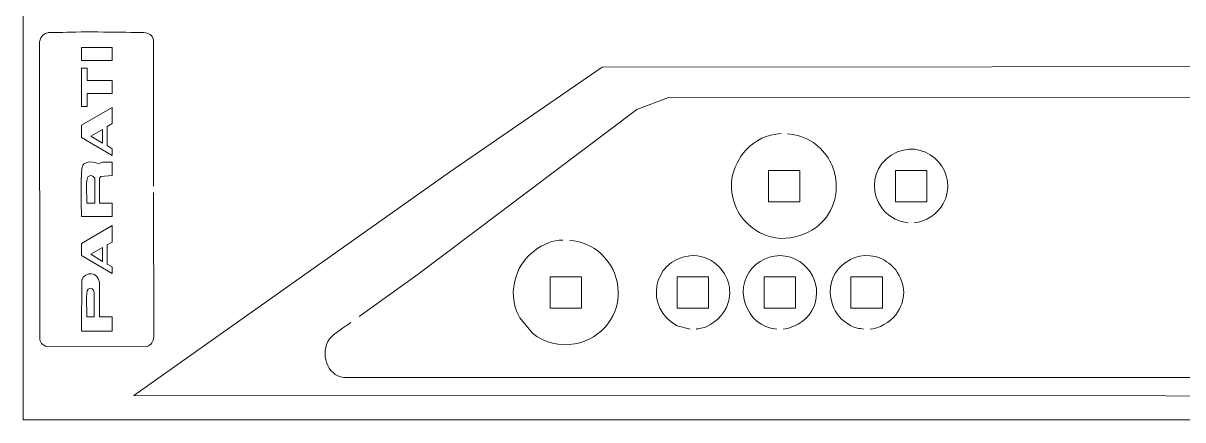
# Model space of a CAD drawing. Header units: centimetres. Extents: x -72 to 73, y -15 to 15.
# Drawn here: x -41.5 to -30.44, y -14.85 to -11.06 of the extents above; entities that cross this region are included whole.
import ezdxf

# ---------------------------------------------------------------- set-up
doc = ezdxf.new("R2010")
doc.units = ezdxf.units.CM
doc.header["$MEASUREMENT"] = 0
doc.layers.add('Camada 1', color=7, linetype='Continuous')

msp = doc.modelspace()

# ---------------------------------------------------------------- linework, layer by layer
at = {"layer": 'Camada 1', "color": 1, "lineweight": 9}
for points, knots in [([(-41.5, -14.85), (-41.5, -14.85), (-20.5, -14.85), (-20.5, -14.85), (-20.5, -14.85), (-20.5, -14.85), (-20.5, 14.85), (-20.5, 14.85), (-20.5, 14.85), (-20.5, 14.85), (-41.5, 14.85), (-41.5, 14.85), (-41.5, 14.85), (-41.5, 14.85), (-41.5, -14.85), (-41.5, -14.85), (-41.5, -14.85), (-41.5, -14.85), (-41.5, -14.85), (-41.5, -14.85)], [0, 0, 0, 0, 0.16666667, 0.16666667, 0.16666667, 0.16666667, 0.33333333, 0.33333333, 0.33333333, 0.33333333, 0.5, 0.5, 0.5, 0.5, 0.66666667, 0.66666667, 0.66666667, 0.66666667, 1, 1, 1, 1]), ([(-40.94422, -11.29697), (-40.94422, -11.29697), (-40.94422, -11.42135), (-40.94422, -11.42135), (-40.94422, -11.42135), (-40.94422, -11.42135), (-40.6526, -11.42135), (-40.6526, -11.42135), (-40.6526, -11.42135), (-40.6526, -11.42135), (-40.6526, -11.29697), (-40.6526, -11.29697), (-40.6526, -11.29697), (-40.6526, -11.29697), (-40.94422, -11.29697), (-40.94422, -11.29697)], [0, 0, 0, 0, 0.2, 0.2, 0.2, 0.2, 0.4, 0.4, 0.4, 0.4, 0.6, 0.6, 0.6, 0.6, 1, 1, 1, 1]), ([(-40.88847, -11.85877), (-40.88847, -11.85877), (-40.88847, -11.73439), (-40.88847, -11.73439), (-40.88847, -11.73439), (-40.88847, -11.73439), (-40.6526, -11.73439), (-40.6526, -11.73439), (-40.6526, -11.73439), (-40.6526, -11.73439), (-40.6526, -11.61002), (-40.6526, -11.61002), (-40.6526, -11.61002), (-40.6526, -11.61002), (-40.88847, -11.61002), (-40.88847, -11.61002), (-40.88847, -11.61002), (-40.88847, -11.61002), (-40.88847, -11.49423), (-40.88847, -11.49423), (-40.88847, -11.49423), (-40.88847, -11.49423), (-40.94422, -11.49423), (-40.94422, -11.49423), (-40.94422, -11.49423), (-40.94422, -11.49423), (-40.94422, -11.85877), (-40.94422, -11.85877), (-40.94422, -11.85877), (-40.94422, -11.85877), (-40.88847, -11.85877), (-40.88847, -11.85877)], [0, 0, 0, 0, 0.11111111, 0.11111111, 0.11111111, 0.11111111, 0.22222222, 0.22222222, 0.22222222, 0.22222222, 0.33333333, 0.33333333, 0.33333333, 0.33333333, 0.44444444, 0.44444444, 0.44444444, 0.44444444, 0.55555556, 0.55555556, 0.55555556, 0.55555556, 0.66666667, 0.66666667, 0.66666667, 0.66666667, 0.77777778, 0.77777778, 0.77777778, 0.77777778, 1, 1, 1, 1]), ([(-40.94422, -12.15466), (-40.94422, -12.15466), (-40.94422, -12.03888), (-40.94422, -12.03888), (-40.94422, -12.03888), (-40.94422, -12.03888), (-40.6526, -11.86734), (-40.6526, -11.86734), (-40.6526, -11.86734), (-40.6526, -11.86734), (-40.6526, -12.02174), (-40.6526, -12.02174), (-40.6526, -12.02174), (-40.6526, -12.02174), (-40.69978, -12.05174), (-40.69978, -12.05174), (-40.69978, -12.05174), (-40.69978, -12.05174), (-40.69978, -12.23187), (-40.69978, -12.23187), (-40.69978, -12.23187), (-40.69978, -12.23187), (-40.6526, -12.2619), (-40.6526, -12.2619), (-40.6526, -12.2619), (-40.6526, -12.2619), (-40.6526, -12.3262), (-40.6526, -12.3262), (-40.6526, -12.3262), (-40.6526, -12.3262), (-40.94422, -12.15466), (-40.94422, -12.15466)], [0, 0, 0, 0, 0.11111111, 0.11111111, 0.11111111, 0.11111111, 0.22222222, 0.22222222, 0.22222222, 0.22222222, 0.33333333, 0.33333333, 0.33333333, 0.33333333, 0.44444444, 0.44444444, 0.44444444, 0.44444444, 0.55555556, 0.55555556, 0.55555556, 0.55555556, 0.66666667, 0.66666667, 0.66666667, 0.66666667, 0.77777778, 0.77777778, 0.77777778, 0.77777778, 1, 1, 1, 1]), ([(-40.85417, -12.1418), (-40.85417, -12.1418), (-40.74266, -12.21042), (-40.74266, -12.21042), (-40.74266, -12.21042), (-40.74266, -12.21042), (-40.74266, -12.07747), (-40.74266, -12.07747), (-40.74266, -12.07747), (-40.74266, -12.07747), (-40.85417, -12.1418), (-40.85417, -12.1418)], [0, 0, 0, 0, 0.25, 0.25, 0.25, 0.25, 0.5, 0.5, 0.5, 0.5, 1, 1, 1, 1]), ([(-40.6526, -12.78079), (-40.6526, -12.78079), (-40.6526, -12.90945), (-40.6526, -12.90945), (-40.6526, -12.90945), (-40.6526, -12.90945), (-40.94422, -12.90945), (-40.94422, -12.90945), (-40.94422, -12.90945), (-40.94422, -12.83857), (-40.95703, -12.45949), (-40.93136, -12.42055), (-40.93136, -12.42055), (-40.90025, -12.37339), (-40.82347, -12.38661), (-40.78126, -12.4077), (-40.78126, -12.4077), (-40.73047, -12.3823), (-40.74016, -12.39053), (-40.6526, -12.39053), (-40.6526, -12.39053), (-40.6526, -12.39053), (-40.6526, -12.51919), (-40.6526, -12.51919), (-40.6526, -12.51919), (-40.6526, -12.51919), (-40.75982, -12.52777), (-40.75982, -12.52777), (-40.75982, -12.52777), (-40.75982, -12.52777), (-40.77268, -12.54493), (-40.77268, -12.54493), (-40.77268, -12.54493), (-40.77268, -12.54493), (-40.77268, -12.78079), (-40.77268, -12.78079), (-40.77268, -12.78079), (-40.77268, -12.78079), (-40.6526, -12.78079), (-40.6526, -12.78079)], [0, 0, 0, 0, 0.09090909, 0.09090909, 0.09090909, 0.09090909, 0.18181818, 0.18181818, 0.18181818, 0.18181818, 0.27272727, 0.27272727, 0.27272727, 0.27272727, 0.36363636, 0.36363636, 0.36363636, 0.36363636, 0.45454545, 0.45454545, 0.45454545, 0.45454545, 0.54545455, 0.54545455, 0.54545455, 0.54545455, 0.63636364, 0.63636364, 0.63636364, 0.63636364, 0.72727273, 0.72727273, 0.72727273, 0.72727273, 0.81818182, 0.81818182, 0.81818182, 0.81818182, 1, 1, 1, 1]), ([(-40.81556, -12.54493), (-40.81556, -12.54493), (-40.81556, -12.78079), (-40.81556, -12.78079), (-40.81556, -12.78079), (-40.81556, -12.78079), (-40.89275, -12.78079), (-40.89275, -12.78079), (-40.89275, -12.78079), (-40.89275, -12.7064), (-40.90661, -12.54704), (-40.87989, -12.52777), (-40.87989, -12.52777), (-40.84339, -12.50143), (-40.82107, -12.53943), (-40.81556, -12.54493)], [0, 0, 0, 0, 0.2, 0.2, 0.2, 0.2, 0.4, 0.4, 0.4, 0.4, 0.6, 0.6, 0.6, 0.6, 1, 1, 1, 1]), ([(-40.94422, -13.28255), (-40.94422, -13.28255), (-40.94422, -13.16675), (-40.94422, -13.16675), (-40.94422, -13.16675), (-40.94422, -13.16675), (-40.6526, -12.9952), (-40.6526, -12.9952), (-40.6526, -12.9952), (-40.6526, -12.9952), (-40.6526, -13.1539), (-40.6526, -13.1539), (-40.6526, -13.1539), (-40.6526, -13.1539), (-40.69978, -13.17963), (-40.69978, -13.17963), (-40.69978, -13.17963), (-40.69978, -13.17963), (-40.69978, -13.36402), (-40.69978, -13.36402), (-40.69978, -13.36402), (-40.69978, -13.36402), (-40.6526, -13.38976), (-40.6526, -13.38976), (-40.6526, -13.38976), (-40.6526, -13.38976), (-40.6526, -13.45409), (-40.6526, -13.45409), (-40.6526, -13.45409), (-40.6526, -13.45409), (-40.94422, -13.28255), (-40.94422, -13.28255)], [0, 0, 0, 0, 0.11111111, 0.11111111, 0.11111111, 0.11111111, 0.22222222, 0.22222222, 0.22222222, 0.22222222, 0.33333333, 0.33333333, 0.33333333, 0.33333333, 0.44444444, 0.44444444, 0.44444444, 0.44444444, 0.55555556, 0.55555556, 0.55555556, 0.55555556, 0.66666667, 0.66666667, 0.66666667, 0.66666667, 0.77777778, 0.77777778, 0.77777778, 0.77777778, 1, 1, 1, 1]), ([(-40.85417, -13.26967), (-40.85417, -13.26967), (-40.74266, -13.33829), (-40.74266, -13.33829), (-40.74266, -13.33829), (-40.74266, -13.33829), (-40.74266, -13.20535), (-40.74266, -13.20535), (-40.74266, -13.20535), (-40.74266, -13.20535), (-40.85417, -13.26967), (-40.85417, -13.26967)], [0, 0, 0, 0, 0.25, 0.25, 0.25, 0.25, 0.5, 0.5, 0.5, 0.5, 1, 1, 1, 1]), ([(-40.6526, -13.86579), (-40.6526, -13.86579), (-40.6526, -14.00302), (-40.6526, -14.00302), (-40.6526, -14.00302), (-40.6526, -14.00302), (-40.94422, -14.00302), (-40.94422, -14.00302), (-40.94422, -14.00302), (-40.94422, -14.00302), (-40.93993, -13.51412), (-40.93993, -13.51412), (-40.93993, -13.51412), (-40.90838, -13.42847), (-40.7811, -13.43817), (-40.77268, -13.53985), (-40.77268, -13.53985), (-40.77268, -13.53985), (-40.77268, -13.86579), (-40.77268, -13.86579), (-40.77268, -13.86579), (-40.77268, -13.86579), (-40.6526, -13.86579), (-40.6526, -13.86579)], [0, 0, 0, 0, 0.14285714, 0.14285714, 0.14285714, 0.14285714, 0.28571429, 0.28571429, 0.28571429, 0.28571429, 0.42857143, 0.42857143, 0.42857143, 0.42857143, 0.57142857, 0.57142857, 0.57142857, 0.57142857, 0.71428571, 0.71428571, 0.71428571, 0.71428571, 1, 1, 1, 1]), ([(-40.82414, -13.63421), (-40.82414, -13.63421), (-40.82414, -13.86579), (-40.82414, -13.86579), (-40.82414, -13.86579), (-40.82414, -13.86579), (-40.89275, -13.86579), (-40.89275, -13.86579), (-40.89275, -13.86579), (-40.89275, -13.78028), (-40.90717, -13.63141), (-40.87989, -13.60417), (-40.87989, -13.60417), (-40.85583, -13.58014), (-40.82414, -13.60345), (-40.82414, -13.63421)], [0, 0, 0, 0, 0.2, 0.2, 0.2, 0.2, 0.4, 0.4, 0.4, 0.4, 0.6, 0.6, 0.6, 0.6, 1, 1, 1, 1])]:
    msp.add_open_spline(points, degree=3, knots=knots, dxfattribs=at)
at = {"layer": 'Camada 1', "color": 3, "lineweight": 9}
for points, knots in [([(-40.25587, -12.62078), (-40.25587, -12.62078), (-40.25733, -11.22288), (-40.25733, -11.22288), (-40.25733, -11.22288), (-40.2659, -11.17576), (-40.30616, -11.15758), (-40.34851, -11.15229), (-40.34851, -11.15229), (-40.53451, -11.15229), (-40.92911, -11.1416), (-41.12209, -11.15229), (-41.12209, -11.15229), (-41.21306, -11.15732), (-41.3217, -11.12363), (-41.34563, -11.24053), (-41.34563, -11.24053), (-41.34563, -11.24053), (-41.34269, -14.08481), (-41.34269, -14.08481), (-41.34269, -14.08481), (-41.3358, -14.11825), (-41.30207, -14.14974), (-41.25739, -14.15246), (-41.25739, -14.15246), (-41.25739, -14.15246), (-40.3191, -14.14952), (-40.3191, -14.14952), (-40.3191, -14.14952), (-40.28246, -14.14082), (-40.25686, -14.09832), (-40.25438, -14.05834), (-40.25438, -14.05834), (-40.25438, -14.05834), (-40.25581, -12.67961), (-40.25581, -12.67961)], [0, 0, 0, 0, 0.1, 0.1, 0.1, 0.1, 0.2, 0.2, 0.2, 0.2, 0.3, 0.3, 0.3, 0.3, 0.4, 0.4, 0.4, 0.4, 0.5, 0.5, 0.5, 0.5, 0.6, 0.6, 0.6, 0.6, 0.7, 0.7, 0.7, 0.7, 0.8, 0.8, 0.8, 0.8, 1, 1, 1, 1]), ([(-20.75678, -14.62509), (-20.75678, -14.62509), (-40.44321, -14.61625), (-40.44321, -14.61625), (-40.44321, -14.61625), (-40.44321, -14.61625), (-37.43422, -12.48672), (-37.43422, -12.48672), (-37.43422, -12.48672), (-37.43422, -12.48672), (-35.97825, -11.48371), (-35.97825, -11.48371), (-35.97825, -11.48371), (-35.97825, -11.48371), (-24.81878, -11.4749), (-24.81878, -11.4749), (-24.81878, -11.4749), (-24.81878, -11.4749), (-20.75678, -14.62509), (-20.75678, -14.62509)], [0, 0, 0, 0, 0.16666667, 0.16666667, 0.16666667, 0.16666667, 0.33333333, 0.33333333, 0.33333333, 0.33333333, 0.5, 0.5, 0.5, 0.5, 0.66666667, 0.66666667, 0.66666667, 0.66666667, 1, 1, 1, 1]), ([(-38.37634, -13.92253), (-38.42745, -13.95932), (-38.5459, -14.0325), (-38.5784, -14.07798), (-38.5784, -14.07798), (-38.67178, -14.20872), (-38.60345, -14.42807), (-38.44311, -14.44565), (-38.44311, -14.44565), (-38.44311, -14.44565), (-30.04849, -14.44565), (-30.04849, -14.44565), (-30.04849, -14.44565), (-29.9488, -14.44565), (-29.873, -14.44516), (-29.79554, -14.35741), (-29.79554, -14.35741), (-29.79554, -14.35741), (-29.71612, -14.20742), (-29.71612, -14.20742), (-29.71612, -14.20742), (-29.71612, -14.20742), (-29.26609, -11.76903), (-29.26609, -11.76903), (-29.26609, -11.76903), (-29.26609, -11.76903), (-35.34586, -11.77492), (-35.34586, -11.77492), (-35.34586, -11.77492), (-35.34586, -11.77492), (-35.64588, -11.88668), (-35.64588, -11.88668), (-35.64588, -11.88668), (-35.64588, -11.88668), (-37.73423, -13.46031), (-37.73423, -13.46031), (-37.73423, -13.46031), (-37.73423, -13.46031), (-38.29462, -13.8637), (-38.29462, -13.8637)], [0, 0, 0, 0, 0.09090909, 0.09090909, 0.09090909, 0.09090909, 0.18181818, 0.18181818, 0.18181818, 0.18181818, 0.27272727, 0.27272727, 0.27272727, 0.27272727, 0.36363636, 0.36363636, 0.36363636, 0.36363636, 0.45454545, 0.45454545, 0.45454545, 0.45454545, 0.54545455, 0.54545455, 0.54545455, 0.54545455, 0.63636364, 0.63636364, 0.63636364, 0.63636364, 0.72727273, 0.72727273, 0.72727273, 0.72727273, 0.81818182, 0.81818182, 0.81818182, 0.81818182, 1, 1, 1, 1])]:
    msp.add_open_spline(points, degree=3, knots=knots, dxfattribs=at)
at = {"layer": 'Camada 1', "color": 2, "lineweight": 9}
for points, knots in [([(-34.26932, -12.11611), (-34.41211, -12.13196), (-34.50517, -12.1725), (-34.60758, -12.27494), (-34.60758, -12.27494), (-34.66694, -12.33432), (-34.72864, -12.45816), (-34.73994, -12.5485), (-34.73994, -12.5485), (-34.76192, -12.72428), (-34.69688, -12.89763), (-34.56052, -13.00439), (-34.56052, -13.00439), (-34.50125, -13.0508), (-34.48763, -13.05991), (-34.41345, -13.0897), (-34.41345, -13.0897), (-34.29631, -13.13675), (-34.16286, -13.12081), (-34.04872, -13.07498), (-34.04872, -13.07498), (-33.84957, -12.99501), (-33.73396, -12.80578), (-33.74577, -12.59261), (-33.74577, -12.59261), (-33.75466, -12.43205), (-33.83317, -12.29742), (-33.96343, -12.20435), (-33.96343, -12.20435), (-34.03553, -12.15282), (-34.12356, -12.12992), (-34.2105, -12.11905)], [0, 0, 0, 0, 0.11111111, 0.11111111, 0.11111111, 0.11111111, 0.22222222, 0.22222222, 0.22222222, 0.22222222, 0.33333333, 0.33333333, 0.33333333, 0.33333333, 0.44444444, 0.44444444, 0.44444444, 0.44444444, 0.55555556, 0.55555556, 0.55555556, 0.55555556, 0.66666667, 0.66666667, 0.66666667, 0.66666667, 0.77777778, 0.77777778, 0.77777778, 0.77777778, 1, 1, 1, 1]), ([(-33.00161, -12.96616), (-32.89619, -12.96616), (-32.78043, -12.88537), (-32.72512, -12.78675), (-32.72512, -12.78675), (-32.56678, -12.50441), (-32.86061, -12.1684), (-33.16044, -12.2926), (-33.16044, -12.2926), (-33.50646, -12.43593), (-33.4243, -12.92868), (-33.06043, -12.96911)], [0, 0, 0, 0, 0.25, 0.25, 0.25, 0.25, 0.5, 0.5, 0.5, 0.5, 1, 1, 1, 1]), ([(-36.3518, -13.13382), (-36.53641, -13.13382), (-36.73856, -13.28778), (-36.79594, -13.47207), (-36.79594, -13.47207), (-36.84163, -13.61878), (-36.83827, -13.73742), (-36.7636, -13.87798), (-36.7636, -13.87798), (-36.7636, -13.87798), (-36.64299, -14.02211), (-36.64299, -14.02211), (-36.64299, -14.02211), (-36.53293, -14.11536), (-36.38088, -14.15135), (-36.24003, -14.12504), (-36.24003, -14.12504), (-35.97546, -14.07563), (-35.79679, -13.84744), (-35.82825, -13.58091), (-35.82825, -13.58091), (-35.84371, -13.45), (-35.89156, -13.36167), (-35.98413, -13.26913), (-35.98413, -13.26913), (-36.06518, -13.18811), (-36.17851, -13.14776), (-36.29003, -13.13382)], [0, 0, 0, 0, 0.125, 0.125, 0.125, 0.125, 0.25, 0.25, 0.25, 0.25, 0.375, 0.375, 0.375, 0.375, 0.5, 0.5, 0.5, 0.5, 0.625, 0.625, 0.625, 0.625, 0.75, 0.75, 0.75, 0.75, 1, 1, 1, 1]), ([(-34.31345, -13.98386), (-34.46407, -13.96504), (-34.56513, -13.88321), (-34.61346, -13.73974), (-34.61346, -13.73974), (-34.71323, -13.44359), (-34.40099, -13.18473), (-34.13108, -13.31913), (-34.13108, -13.31913), (-33.90106, -13.43366), (-33.85755, -13.74986), (-34.06931, -13.91033), (-34.06931, -13.91033), (-34.11358, -13.94387), (-34.20068, -13.98386), (-34.25168, -13.98386)], [0, 0, 0, 0, 0.2, 0.2, 0.2, 0.2, 0.4, 0.4, 0.4, 0.4, 0.6, 0.6, 0.6, 0.6, 1, 1, 1, 1]), ([(-33.42222, -13.98386), (-33.34581, -13.98386), (-33.22752, -13.91514), (-33.17809, -13.84856), (-33.17809, -13.84856), (-33.07326, -13.70738), (-33.08018, -13.56016), (-33.17809, -13.41912), (-33.17809, -13.41912), (-33.2037, -13.38223), (-33.27882, -13.3248), (-33.32221, -13.30735), (-33.32221, -13.30735), (-33.58751, -13.20069), (-33.88178, -13.44954), (-33.784, -13.73974), (-33.784, -13.73974), (-33.74852, -13.84507), (-33.70023, -13.89686), (-33.60458, -13.95152), (-33.60458, -13.95152), (-33.56894, -13.97189), (-33.52462, -13.97934), (-33.48399, -13.98386)], [0, 0, 0, 0, 0.14285714, 0.14285714, 0.14285714, 0.14285714, 0.28571429, 0.28571429, 0.28571429, 0.28571429, 0.42857143, 0.42857143, 0.42857143, 0.42857143, 0.57142857, 0.57142857, 0.57142857, 0.57142857, 0.71428571, 0.71428571, 0.71428571, 0.71428571, 1, 1, 1, 1]), ([(-35.08114, -13.98386), (-35.08114, -13.98386), (-35.07525, -13.98386), (-35.07525, -13.98386), (-35.07525, -13.98386), (-35.07525, -13.98386), (-35.07231, -13.98092), (-35.07231, -13.98092), (-35.07231, -13.98092), (-34.97006, -13.98092), (-34.83877, -13.88319), (-34.79289, -13.77796), (-34.79289, -13.77796), (-34.72792, -13.62898), (-34.76505, -13.47787), (-34.88407, -13.36913), (-34.88407, -13.36913), (-34.9489, -13.30991), (-35.05154, -13.2724), (-35.14291, -13.28382), (-35.14291, -13.28382), (-35.50616, -13.32922), (-35.57498, -13.78481), (-35.2635, -13.95152), (-35.2635, -13.95152), (-35.2635, -13.95152), (-35.13997, -13.98386), (-35.13997, -13.98386)], [0, 0, 0, 0, 0.125, 0.125, 0.125, 0.125, 0.25, 0.25, 0.25, 0.25, 0.375, 0.375, 0.375, 0.375, 0.5, 0.5, 0.5, 0.5, 0.625, 0.625, 0.625, 0.625, 0.75, 0.75, 0.75, 0.75, 1, 1, 1, 1])]:
    msp.add_open_spline(points, degree=3, knots=knots, dxfattribs=at)
at = {"layer": 'Camada 1', "lineweight": 9}
for points in [[(-34.09285, -12.76908), (-34.09285, -12.76908), (-34.09285, -12.46906), (-34.09285, -12.46906), (-34.09285, -12.46906), (-34.09285, -12.46906), (-34.39286, -12.46906), (-34.39286, -12.46906), (-34.39286, -12.46906), (-34.39286, -12.46906), (-34.39286, -12.76908), (-34.39286, -12.76908), (-34.39286, -12.76908), (-34.39286, -12.76908), (-34.09285, -12.76908), (-34.09285, -12.76908)], [(-33.18103, -12.76908), (-33.18103, -12.76908), (-32.88101, -12.76908), (-32.88101, -12.76908), (-32.88101, -12.76908), (-32.88101, -12.76908), (-32.88101, -12.46906), (-32.88101, -12.46906), (-32.88101, -12.46906), (-32.88101, -12.46906), (-33.18103, -12.46906), (-33.18103, -12.46906), (-33.18103, -12.46906), (-33.18103, -12.46906), (-33.18103, -12.76908), (-33.18103, -12.76908)], [(-36.17532, -13.78386), (-36.17532, -13.78386), (-36.17532, -13.48384), (-36.17532, -13.48384), (-36.17532, -13.48384), (-36.17532, -13.48384), (-36.47534, -13.48384), (-36.47534, -13.48384), (-36.47534, -13.48384), (-36.47534, -13.48384), (-36.47534, -13.78386), (-36.47534, -13.78386), (-36.47534, -13.78386), (-36.47534, -13.78386), (-36.17532, -13.78386), (-36.17532, -13.78386)], [(-35.2635, -13.78386), (-35.2635, -13.78386), (-34.96348, -13.78386), (-34.96348, -13.78386), (-34.96348, -13.78386), (-34.96348, -13.78386), (-34.96348, -13.48384), (-34.96348, -13.48384), (-34.96348, -13.48384), (-34.96348, -13.48384), (-35.2635, -13.48384), (-35.2635, -13.48384), (-35.2635, -13.48384), (-35.2635, -13.48384), (-35.2635, -13.78386), (-35.2635, -13.78386)], [(-34.43404, -13.78386), (-34.43404, -13.78386), (-34.13402, -13.78386), (-34.13402, -13.78386), (-34.13402, -13.78386), (-34.13402, -13.78386), (-34.13402, -13.48384), (-34.13402, -13.48384), (-34.13402, -13.48384), (-34.13402, -13.48384), (-34.43404, -13.48384), (-34.43404, -13.48384), (-34.43404, -13.48384), (-34.43404, -13.48384), (-34.43404, -13.78386), (-34.43404, -13.78386)], [(-33.60458, -13.78386), (-33.60458, -13.78386), (-33.30456, -13.78386), (-33.30456, -13.78386), (-33.30456, -13.78386), (-33.30456, -13.78386), (-33.30456, -13.48384), (-33.30456, -13.48384), (-33.30456, -13.48384), (-33.30456, -13.48384), (-33.60458, -13.48384), (-33.60458, -13.48384), (-33.60458, -13.48384), (-33.60458, -13.48384), (-33.60458, -13.78386), (-33.60458, -13.78386)]]:
    msp.add_open_spline(points, degree=3, knots=[0, 0, 0, 0, 0.2, 0.2, 0.2, 0.2, 0.4, 0.4, 0.4, 0.4, 0.6, 0.6, 0.6, 0.6, 1, 1, 1, 1], dxfattribs=at)

doc.saveas('drawing.dxf')
